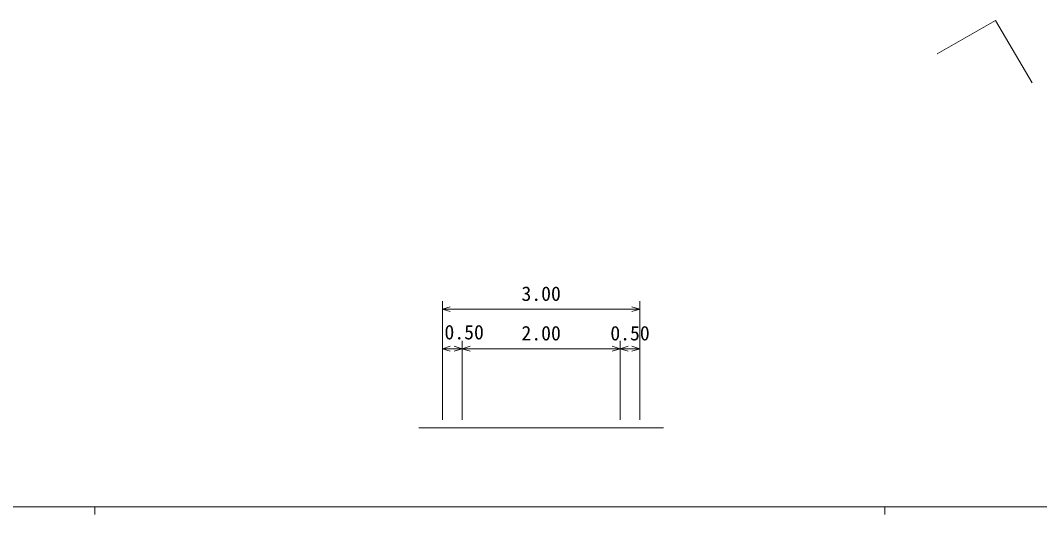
# Model space of a CAD drawing. Units: millimetres, scale not verified. Extents: x 40000 to 680000, y 20000 to 380000.
# Drawn here: x 258585 to 387594, y 204000 to 266554 of the extents above; entities that cross this region are included whole.
import ezdxf
from ezdxf.enums import TextEntityAlignment as Align

# ---------------------------------------------------------------- set-up
doc = ezdxf.new("R2010")
doc.units = ezdxf.units.MM
doc.header["$LTSCALE"] = 1000
for name, color, linetype, lineweight in [('M-BGD', 7, 'Continuous', 13), ('M-BMK-HTXT', 7, 'Continuous', 13), ('M-STR-HTXT', 7, 'Continuous', 13), ('M-TTL-BAND', 7, 'Continuous', 13)]:
    doc.layers.add(name, color=color, linetype=linetype, lineweight=lineweight)
doc.styles.add('ＭＳ ゴシック', font='')
doc.styles.get('ＭＳ ゴシック').set_extended_font_data('MS Gothic')

msp = doc.modelspace()

# ---------------------------------------------------------------- linework, layer by layer
at = {"layer": 'M-BGD'}
for p, q in [((374630, 262330), (382003, 266554)), ((382003, 266554), (386642, 258668))]:
    msp.add_line(p, q, dxfattribs=at)
at = {"layer": 'M-BMK-HTXT'}
msp.add_lwpolyline([(309000, 215000), (312000, 215000), (314500, 215000), (334500, 215000), (337000, 215000), (340000, 215000)], dxfattribs=at)
at = {"layer": 'M-STR-HTXT'}
for p, q in [((312000, 216000), (312000, 231000)), ((337000, 216000), (337000, 231000)), ((312000, 230000), (313000, 230300)), ((312000, 230000), (337000, 230000)), ((312000, 230000), (313000, 229700)), ((337000, 230000), (336000, 230300)), ((337000, 230000), (336000, 229700)), ((312000, 216000), (312000, 226000)), ((314500, 216000), (314500, 226000)), ((314500, 216000), (314500, 226000)), ((334500, 216000), (334500, 226000)), ((334500, 216000), (334500, 226000)), ((337000, 216000), (337000, 226000)), ((312000, 225000), (313000, 225300)), ((312000, 225000), (314500, 225000)), ((312000, 225000), (313000, 224700)), ((314500, 225000), (313500, 225300)), ((314500, 225000), (313500, 224700)), ((314500, 225000), (315500, 225300)), ((314500, 225000), (334500, 225000)), ((314500, 225000), (315500, 224700)), ((334500, 225000), (333500, 225300)), ((334500, 225000), (333500, 224700)), ((334500, 225000), (335500, 225300)), ((334500, 225000), (337000, 225000)), ((334500, 225000), (335500, 224700)), ((337000, 225000), (336000, 225300)), ((337000, 225000), (336000, 224700))]:
    msp.add_line(p, q, dxfattribs=at)
at = {"layer": 'M-TTL-BAND'}
for p, q in [((40000, 205000), (579000, 205000)), ((268000, 205000), (268000, 204000)), ((368000, 205000), (368000, 204000))]:
    msp.add_line(p, q, dxfattribs=at)

# ---------------------------------------------------------------- texts
at = {"layer": 'M-STR-HTXT', "style": 'ＭＳ ゴシック'}
for s, p in [('3.00', (324500, 230500)), ('0.50', (314755, 225627)), ('2.00', (324500, 225500)), ('0.50', (335750, 225500))]:
    msp.add_text(s, height=1833, dxfattribs=at).set_placement(p, align=Align.BOTTOM_CENTER)

doc.saveas('drawing.dxf')
